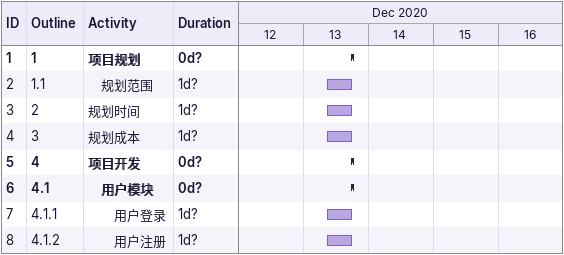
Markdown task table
| ID | WBS | Task | Duration | Start | Finish |
|---|---|---|---|---|---|
| 1 | 1 | **项目规划** | 0d? | 2020-12-13 | 2020-12-13 |
| 2 | 1.1 | 规划范围 | 1d? | 2020-12-13 | 2020-12-13 |
| 3 | 2 | 规划时间 | 1d? | 2020-12-13 | 2020-12-13 |
| 4 | 3 | 规划成本 | 1d? | 2020-12-13 | 2020-12-13 |
| 5 | 4 | **项目开发** | 0d? | 2020-12-13 | 2020-12-13 |
| 6 | 4.1 | **用户模块** | 0d? | 2020-12-13 | 2020-12-13 |
| 7 | 4.1.1 | 用户登录 | 1d? | 2020-12-13 | 2020-12-13 |
| 8 | 4.1.2 | 用户注册 | 1d? | 2020-12-13 | 2020-12-13 |
